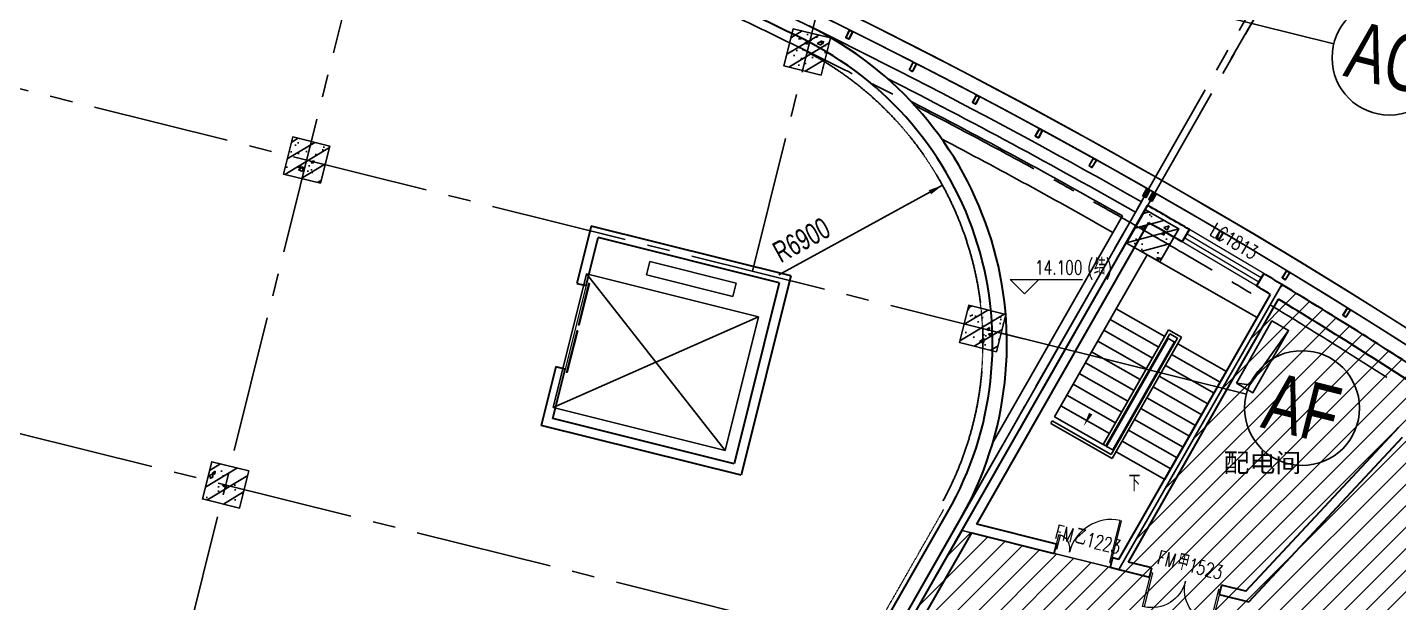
# Model space of a CAD drawing. Extents: x 138868 to 1251000, y -188972 to 132579.
# Drawn here: x 720658 to 749306, y 83426 to 95453 of the extents above; entities that cross this region are included whole.
import ezdxf
from ezdxf.enums import TextEntityAlignment as Align

# ---------------------------------------------------------------- set-up
doc = ezdxf.new("R2010")
doc.units = 0
doc.linetypes.add('CENTER2', pattern=[28.575000000000003, 19.05, -3.175, 3.175, -3.175])
doc.linetypes.add('DASHDOT', pattern=[1, 0.5, -0.25, 0, -0.25])
doc.layers.get('0').update_dxf_attribs({"color": 8})
doc.layers.get('Defpoints').update_dxf_attribs({"color": 8})
for name, color, linetype in [('#幕墙线-平面', 8, 'Continuous'), ('#文字', 8, 'Continuous'), ('#标注', 8, 'Continuous'), ('#结构边线+内凹外凸边线', 8, 'Continuous'), ('#轴线', 8, 'CENTER2'), ('A-FLOR', 8, 'Continuous'), ('A-FLOR-PIPE', 8, 'Continuous'), ('A-FLOR-UNDR', 8, 'Continuous'), ('A-Hole', 8, 'Continuous'), ('A-ROOF', 8, 'Continuous'), ('COLUMN', 8, 'Continuous'), ('CURTWALL', 8, 'Continuous'), ('DIM_SYMB', 8, 'Continuous'), ('EVTR', 8, 'Continuous'), ('STAIR', 8, 'Continuous'), ('WINDOW_TEXT', 8, 'Continuous'), ('建-填充', 8, 'Continuous'), ('数据中心轮廓线', 8, 'Continuous')]:
    doc.layers.add(name, color=color, linetype=linetype)
for name, color, linetype, lineweight in [('DIM_ELEV', 8, 'Continuous', 5), ('DOOR_FIRE', 8, 'Continuous', 13), ('DOOR_FIRE_TEXT', 8, 'Continuous', 9), ('DOTE', 8, 'DASHDOT', 5), ('PUB_TEXT', 8, 'Continuous', 5), ('WALL', 8, 'Continuous', 30), ('WINDOW', 8, 'Continuous', 13)]:
    doc.layers.add(name, color=color, linetype=linetype, lineweight=lineweight)
doc.styles.add('#文字', font='jrs.shx', dxfattribs={"width": 0.7, "bigfont": 'hztxt.shx'})
doc.styles.add('_TCH_DIM', font='SIMPLEX', dxfattribs={"bigfont": 'GBCBIG'})
doc.styles.add('_TCH_WINDOW', font='SIMPLEX', dxfattribs={"height": 3.5, "bigfont": 'GBCBIG'})
doc.styles.add('JHZX', font='jrs.shx', dxfattribs={"width": 0.6, "bigfont": 'jhz.shx'})
doc.styles.get("Standard").update_dxf_attribs({"font": 'arial.ttf'})
doc.dimstyles.new('JZBZ-300', dxfattribs={"dimscale": 300, "dimtxt": 3, "dimasz": 1.5, "dimexe": 1, "dimexo": 1, "dimgap": 0.5, "dimtad": 1, "dimdec": 0, "dimdsep": 46, "dimtxsty": 'JHZX', "dimblk1": 'ARCHTICK', "dimblk2": 'ARCHTICK', "dimsah": 1, "dimcen": 0, "dimclrd": 1, "dimclre": 1, "dimclrt": 2, "dimadec": 1, "dimazin": 2, "dimtfac": 1, "dimtdec": 0, "dimtix": 1, "dimtmove": 0, "dimatfit": 3, "dimfxl": 1, "dimtolj": 1, "dimlwd": -1, "dimlwe": -1, "dimarcsym": 1})

# ---------------------------------------------------------------- blocks, each defined once
blk = doc.blocks.new('_FZH')
at = {"layer": '建-填充', "ltscale": 300}
h = blk.add_hatch(dxfattribs=at)
h.set_pattern_fill('钢筋混凝土', color=256, scale=0.1249999999999999, angle=-90.00000000000001)
h.set_pattern_definition([(315, (-0.5000000000000284, 0.5), (0.2209708691207961, 0.2209708691207959), []), (320, (-0.5000000000000284, 0.5), (-0.07844016872824407, -0.8965752282509413), [0.09374999999999993, -1.031249999999999]), (265, (-0.5000000000000284, 0.5), (0.9402401671250143, 0.1734391670162496), [0.07499999999999994, -0.8249999999999994]), (10.45139999999998, (-0.5065366750000067, 0.4252853999999786), (0.8617994275761914, -0.7231367271425267), [0.07967523749999997, -0.8764276399999996]), (316.1842, (-0.2500000000000284, 0.5), (-0.2068987679112728, -1.334051310782055), [0.1406249999999999, -1.546874999999999]), (6.635599999999983, (-0.2672416337500465, 0.3888290687499705), (1.217647338625552, -1.168328381935879), [0.1195128599999999, -1.314641249999999]), (261.1841999999999, (-0.2500000000000284, 0.5), (1.217648251156655, -1.168327431417034), [0.1124999999999999, -1.237499999999999]), (291, (-0.3125000000000284, 0.375), (-0.5032736133316734, -0.7461338151480765), [0.09374999999999993, -1.031249999999999]), (236, (-0.3125000000000284, 0.375), (0.9064375563085658, -0.3041441649019772), [0.07499999999999994, -0.8249999999999994]), (341.4514, (-0.3544395075000182, 0.3128222087499921), (0.4031631208874401, -1.050278285726862), [0.07967523749999997, -0.8764276399999996]), (307.5, (-0.5000000000000284, 0.5), (0.4161173172891392, -0.01519981914661343), [0, -0.8149999999999995, 0, -0.8374999999999995, 0, -0.8281249999999994]), (277.5, (-0.5000000000000284, 0.5), (0.49301463985295, -0.3288369218026856), [0, -0.4774999999999997, 0, -0.7962499999999995, 0, -0.3156249999999998]), (237.5, (-0.5000000000000284, 0.7787500000000023), (-0.02819358966797485, -0.6672780452155109), [0, -0.3124999999999999, 0, -0.9749999999999995, 0, -1.293749999999999]), (227.5, (-0.5000000000000284, 0.9037500000000023), (0.1251312279153969, -0.7289827116779823), [0, -0.4062499999999997, 0, -0.6474999999999995, 0, -0.9187499999999994])])
h.paths.add_polyline_path([(-0.5000000000000284, 0.5), (-0.5000000000000284, -0.5), (0.4999999999999716, -0.5), (0.4999999999999716, 0.5)])
at = {"layer": '#结构边线+内凹外凸边线'}
blk.add_lwpolyline([(-0.5000000000000284, -0.5), (0.4999999999999716, -0.5), (0.4999999999999716, 0.5), (-0.5000000000000284, 0.5)], close=True, dxfattribs=at)
blk = doc.blocks.new('$DORLIB2D$00000127')
for points in [[(-0.5333333333328483, 0.7948983154366971), (-0.5333333333328483, 0.690405644187237)], [(-0.03333333333284827, 0.7948983154366971), (-0.5333333333328483, 0.7948983154366971)], [(-0.03333333333284827, 0.690405644187237), (-0.5333333333328483, 0.690405644187237)], [(-0.03333333333284827, 0.7948983154366971), (-0.03333333333284827, 0.690405644187237)], [(0.5333333333328483, 0.7948983154366971), (0.03333333333284827, 0.7948983154366971)], [(0.03333333333284827, 0.7948983154366971), (0.03333333333284827, 0.690405644187237)], [(0.5333333333328483, 0.690405644187237), (0.03333333333284827, 0.690405644187237)], [(0.5333333333328483, 0.7948983154366971), (0.5333333333328483, 0.690405644187237)], [(0.5, 0.4999999999999858), (-0.5, 0.4999999999999858)]]:
    blk.add_lwpolyline(points)
blk = doc.blocks.new('$DorLib2D$00000002')
for p, q in [((-0.5, -5.684341886080802e-17), (-0.5000000000000007, 0.4875)), ((-0.4750000000000007, 0.4875), (-0.5000000000000007, 0.4875)), ((-0.475, -2.842170943040401e-17), (-0.4750000000000007, 0.4875)), ((0.475, -2.842170943040401e-17), (0.4750000000000007, 0.4875)), ((0.4750000000000007, 0.4875), (0.5000000000000007, 0.4875)), ((0.5, -5.684341886080802e-17), (0.5000000000000007, 0.4875)), ((-0.5, -5.684341886080802e-17), (-0.475, -2.842170943040401e-17)), ((0.5, -5.684341886080802e-17), (0.475, -2.842170943040401e-17))]:
    blk.add_line(p, q)
for centre, start, end in [((-0.4875, -4.263256414560601e-17), 0, 88.53071641864632), ((0.4875, -4.263256414560601e-17), 91.4692835813537, 180)]:
    blk.add_arc(centre, 0.4875, start, end)
blk = doc.blocks.new('$DorLib2D$00000225')
for p, q in [((0.4750000000000032, -0.001447885298549778), (0.4750000000000032, 0.7521225008925327)), ((0.4750000000000032, 0.7521225008925327), (0.5000000000000036, 0.7521225008925363)), ((0.5000000000000036, -0.001447885298549778), (0.5000000000000036, 0.7521225008925363)), ((-0.4999999999999982, -3.552713678800501e-15), (-0.5, 0.252035990386009)), ((-0.4750000000000014, 0.252035990386009), (-0.5, 0.252035990386009)), ((-0.4749999999999996, -3.552713678800501e-15), (-0.4750000000000014, 0.252035990386009)), ((-0.4749999999999996, -3.552713678800501e-15), (-0.4999999999999947, -3.552713678800501e-15)), ((0.4750000000000032, -0.001447885298549778), (0.4999999999999929, -0.001447885298549778))]:
    blk.add_line(p, q)
for centre, radius, start, end in [((0.5046168020419071, -0.001920809357812914), 0.7546247204382253, 92.24926861260724, 179.7237749158362), ((-0.5007908120542499, 0.002572563917482285), 0.2507930763238999, 359.7898704778746, 84.09743784757413)]:
    blk.add_arc(centre, radius, start, end)
blk = doc.blocks.new('$WINLIB2D$00000001')
for points in [[(-0.4999999999999964, 0.5000000000000142), (-0.4999999999999964, -0.4999999999999858)], [(-0.4999999999999964, 0.5000000000000142), (0.5000000000000036, 0.5000000000000142)], [(0.5000000000000036, -0.4999999999999858), (0.5000000000000036, 0.5000000000000142)], [(0.5000000000000036, 0.1666666666666714), (-0.4999999999999964, 0.1666666666666714)], [(0.5000000000000036, -0.1666666666666572), (-0.4999999999999964, -0.1666666666666572)], [(-0.4999999999999964, -0.4999999999999858), (0.5000000000000036, -0.4999999999999858)]]:
    blk.add_lwpolyline(points)
blk = doc.blocks.new('*U3166')
blk.add_line((-8.960830237663566e-17, -20), (0, 0))
blk.add_circle((0, -24), 4)
at = {"style": 'JHZX', "width": 0.75}
blk.add_attdef('AXES', text='', height=4, dxfattribs=at).set_placement((0, -24), align=Align.MIDDLE_CENTER)
blk = doc.blocks.new('*U3167')
blk.add_line((20, 4.898587196589413e-16), (0, 0))
blk.add_circle((24, 0), 4)
at = {"style": 'JHZX', "width": 0.75}
blk.add_attdef('AXES', text='', height=4, dxfattribs=at).set_placement((23.99999999999997, 0), align=Align.MIDDLE_CENTER)
blk = doc.blocks.new('_ARCHTICK')
at = {"color": 0, "linetype": 'ByBlock', "const_width": 0.15}
blk.add_lwpolyline([(-0.5, -0.5), (0.5, 0.5)], dxfattribs=at)
blk = doc.blocks.new('*D3303')
at = {"layer": '#标注', "ltscale": 300, "transparency": 16777216}
for p, q in [((619690.8966844854, 99692.36909648812), (618493.7441984474, 101943.8854600347)), ((772030.3676290057, 79636.49725693118), (773769.463448728, 81501.44919732271))]:
    blk.add_line(p, q, dxfattribs=at)
blk.add_arc((681801.9844985382, -17121.59754685307), 134550.0001244253, 46.99999999366518, 117.9999999999996, dxfattribs=at)
at = {"layer": 'Defpoints', "color": 0, "ltscale": 300, "transparency": 16777216}
for p in [(726346.5674255104, 109840.9271025289), (619831.7381533211, 99427.48481863046), (771825.7681209628, 79417.09114646805), (681801.9844985382, -17121.59754685307)]:
    blk.add_point(p, dxfattribs=at)
at = {"layer": '#标注', "ltscale": 300, "transparency": 16777216, "xscale": 450, "yscale": 450, "zscale": 450}
for p, rotation in [((618634.5856672832, 101679.001182177), 207.9999999999996), ((773564.8639406849, 81282.0430868596), 316.9999999936652)]:
    blk.add_blockref('_ARCHTICK', p, dxfattribs=dict(at, rotation=rotation))
at = {"layer": '#标注', "ltscale": 300, "transparency": 16777216, "insert": (699442.5994007268, 116872.1755902029), "char_height": 900, "attachment_point": 5, "rotation": 352.4999999968324, "style": 'JHZX'}
blk.add_mtext('\\A1;71°', dxfattribs=at)
blk = doc.blocks.new('*D3304')
at = {"layer": '#标注', "ltscale": 300, "transparency": 16777216}
for p, q in [((747351.1665590552, 97798.35182484536), (748020.0357641212, 98971.00437009742)), ((772030.3676290058, 79636.49725693109), (772951.0654165562, 80623.82475547021))]:
    blk.add_line(p, q, dxfattribs=at)
blk.add_arc((681801.9844985381, -17121.59754685324), 133350.0001244256, 46.99999999366514, 60.29999991711373, dxfattribs=at)
at = {"layer": 'Defpoints', "color": 0, "ltscale": 300, "transparency": 16777216}
for p in [(747202.5289581486, 97537.762370729), (764935.6845109796, 87142.54036942992), (771825.7681209629, 79417.09114646801), (681801.9844985381, -17121.59754685324)]:
    blk.add_point(p, dxfattribs=at)
at = {"layer": '#标注', "ltscale": 300, "transparency": 16777216, "xscale": 450, "yscale": 450, "zscale": 450}
for p, rotation in [((747871.3981632144, 98710.414915981), 150.2999999171138), ((772746.4659085132, 80404.41864500713), 316.9999999936651)]:
    blk.add_blockref('_ARCHTICK', p, dxfattribs=dict(at, rotation=rotation))
at = {"layer": '#标注', "ltscale": 300, "transparency": 16777216, "insert": (761196.32746777, 90763.25235255389), "char_height": 900, "attachment_point": 5, "rotation": 323.64999995538943, "style": 'JHZX'}
blk.add_mtext('\\A1;13.3°', dxfattribs=at)
blk = doc.blocks.new('*D3305')
at = {"layer": '#标注', "ltscale": 300, "transparency": 16777216}
for p, q in [((713808.2513159963, 111248.5271582599), (714134.8458755375, 112558.4263906635)), ((747351.1665590551, 97798.35182484557), (748020.0357641212, 98971.0043700982))]:
    blk.add_line(p, q, dxfattribs=at)
blk.add_arc((681801.9844985381, -17121.59754685304), 133350.0001244262, 60.29999991711374, 75.99999999999899, dxfattribs=at)
at = {"layer": 'Defpoints', "color": 0, "ltscale": 300, "transparency": 16777216}
for p in [(713735.6747473164, 110957.4384403771), (737030.7245299306, 104253.8893017249), (747202.5289581484, 97537.76237072906), (681801.9844985381, -17121.59754685304)]:
    blk.add_point(p, dxfattribs=at)
at = {"layer": '#标注', "ltscale": 300, "transparency": 16777216, "xscale": 450, "yscale": 450, "zscale": 450}
for p, rotation in [((714062.2693068574, 112267.3376727807), 165.999999999999), ((747871.3981632147, 98710.41491598173), 330.2999999171137)]:
    blk.add_blockref('_ARCHTICK', p, dxfattribs=dict(at, rotation=rotation))
at = {"layer": '#标注', "ltscale": 300, "transparency": 16777216, "insert": (731655.221141472, 107205.6212330963), "char_height": 900, "attachment_point": 5, "rotation": 338.1499999585564, "style": 'JHZX'}
blk.add_mtext('\\A1;15.7°', dxfattribs=at)
blk = doc.blocks.new('LZ')
at = {"layer": '#幕墙线-平面', "ltscale": 250}
for points in [[(-32.49999999988358, -9.730402962304652e-05, -0.414213562373095), (-40.00002245465294, 7.499880241084611), (-40.00051645992789, 172.4998802403279, -0.414213562373095), (-32.50053891458083, 179.9999026951264), (32.49946108506992, 180.0000973032147, -0.414213562373095), (39.99948353983928, 172.5001197580132), (39.9999775448814, 7.500119758740766, -0.4142135623730949), (32.49999999976717, 9.730400051921606e-05)], [(-32.50001796381548, 5.999902695941273, -0.4142135623730951), (-34.00002245488577, 7.499898204987403), (-34.00051645981148, 172.4998982042016, -0.4142135623730951), (-32.50052095076535, 173.9999026951555), (32.49947904876899, 174.0000973032147, -0.4142135623730951), (33.99948353983928, 172.5001017941977), (33.9999775448814, 7.500101794925286, -0.4142135623730951), (32.49998203583527, 6.000097303971415)]]:
    blk.add_lwpolyline(points, format="xyb", close=True, dxfattribs=at)

msp = doc.modelspace()

# ---------------------------------------------------------------- hatches: boundary and pattern name
at = {"layer": 'A-FLOR'}
h = msp.add_hatch(dxfattribs=at)
h.set_pattern_fill('ANSI31', color=256, scale=200)
h.set_pattern_definition([(45, (-500109.0009430819, 138019.6707181165), (-224.5064030267288, 224.5064030267288), [])])
edge = h.paths.add_edge_path()
edge.add_line((761157.8464516224, 67977.1487962727), (748724.8350434597, 79571.11950040856))
edge.add_line((748724.8350434597, 79571.11950040859), (748412.5514262556, 80409.25966913954))
edge.add_line((748412.5514262556, 80409.25966913952), (738951.7337947581, 82769.82898103111))
edge.add_line((738951.7337947581, 82769.82898103114), (740186.920700313, 84935.34184771168))
edge.add_line((740186.920700313, 84935.34184771165), (743462.5912223724, 84118.62545847832))
edge.add_line((743462.5912223724, 84118.62545847829), (746865.3634684649, 90078.76827646565))
edge.add_arc((681801.9879502554, -17121.5915902339), 125399.9999576293, 50.59548449255101, 58.74507817714522, ccw=False)
edge.add_arc((756707.3743901721, 74055.06700388511), 7399.999999570904, -43.00000000153159, 50.595484497781115, ccw=False)
edge.add_line((762119.3917817052, 69008.2791395706), (761157.8464516224, 67977.1487962727))

# ---------------------------------------------------------------- linework, layer by layer
at = {"layer": '#幕墙线-平面', "ltscale": 500}
msp.add_lwpolyline([(761785.7021367899, 80236.5293820416, 0.2860734634963688), (629644.3737756824, 97576.19508340204, 0.4324632496480859), (625892.3873621356, 86538.02304446994), (640625.2731387625, 58829.49485344224, 0.3897332674103929), (650836.5475836173, 55230.53932774154, -0.2739152575343032), (730366.7564053333, 44807.01384322852, 0.3893999561442285), (741154.2845651149, 45646.18442381307), (762558.2004719381, 68599.07411428931, 0.4327152502695922)], format="xyb", close=True, dxfattribs=at)
at = {"layer": '#幕墙线-平面'}
msp.add_lwpolyline([(761595.2647135956, 80004.72431771568, 0.2860734634963688), (629768.5585628725, 97303.10510073969, 0.432463249648085), (626157.271639935, 86678.86451341532), (640890.1574166203, 58970.33632227796, 0.3897332674103919), (650718.5090697638, 55506.34162876027, -0.2739152575343032), (730551.8826010458, 45043.08224785113, 0.3893999561442295), (740934.8784545397, 45850.78393173584), (762338.7943614523, 68803.67362230801, 0.4327152502695888), (761595.2647205242, 80004.72431202367)], format="xyb", dxfattribs=at)
at = {"layer": '#标注', "ltscale": 300}
msp.add_lwpolyline([(736355.5769397984, 90280.44270346424), (739514.4798088362, 92007.09630624182), (739777.7217145895, 92150.98410647328)], dxfattribs=at)
msp.add_lwpolyline([(739514.4798088362, 92007.09630624182, 99, 0, 0), (739777.7217145895, 92150.98410647328, 0, 0, 0)], format="xyseb", dxfattribs=at)
at = {"layer": '#轴线', "ltscale": 150}
for p, q in [((741468.4455689988, 88944.3922311911), (690886.151725139, 101555.9745345077)), ((716682.5542938132, 53332.82628944836), (728585.111561138, 101071.3760375545)), ((735807.3261740925, 90355.86782377999), (737899.9505650073, 98748.92583191395)), ((716245.3693168105, 43264.08391604212), (747202.5291539673, 97537.76253941789)), ((716375.7442229469, 43189.90568447707), (747332.8238810254, 97463.44373896456)), ((748212.8874651808, 80048.5183661987), (689192.6984016527, 94763.9042328361))]:
    msp.add_line(p, q, dxfattribs=at)
for centre, radius, start, end in [((681801.9845202183, -17121.59760284243), 124899.9999998406, 45.62366798156813, 118.9562780656252), ((733723.1578822667, 88841.56470114941), 6900.000000000402, 331.5459248175304, 62.1141738340235)]:
    msp.add_arc(centre, radius, start, end, dxfattribs=at)
at = {"layer": 'A-FLOR'}
msp.add_lwpolyline([(761157.8464516224, 67977.1487962727), (748724.8350434597, 79571.11950040859), (748412.5514262556, 80409.25966913952), (738951.7337947581, 82769.82898103114), (740186.920700313, 84935.34184771165), (743462.5912223724, 84118.62545847829), (746865.3634684649, 90078.76827646565, -0.03557430603798652), (761404.8308287722, 79772.92525685922, -0.4327152502976945), (762119.3917817052, 69008.2791395706), (761157.8464516224, 67977.1487962727)], format="xyb", close=True, dxfattribs=at)
at = {"layer": 'A-FLOR-PIPE'}
msp.add_arc((681801.9878143028, -17121.59167736035), 124550.0000077539, 60.391709978709, 62.26798473997242, dxfattribs=at)
at = {"layer": 'A-FLOR-UNDR'}
msp.add_arc((681801.9878143028, -17121.59167736035), 125400.0000077539, 60.3000000064706, 65.25080614354152, dxfattribs=at)
at = {"layer": 'A-Hole'}
msp.add_lwpolyline([(745916.6751680567, 88012.45767843525), (746659.8631705763, 89315.40495016647), (747007.3157763712, 89117.22148282791), (746264.1277738519, 87814.27421109739)], close=True, dxfattribs=at)
msp.add_lwpolyline([(745916.6751680567, 88012.45767843525), (746195.4038961644, 87977.94804266968), (747007.3157763712, 89117.22148282791)], dxfattribs=at)
at = {"layer": 'A-ROOF'}
for p, q in [((743932.5048394671, 91804.80023998144), (721091.8549582765, 51760.87818210642)), ((740823.9480745276, 86758.58643784543), (743535.7428306655, 91512.86875540222))]:
    msp.add_line(p, q, dxfattribs=at)
for radius, start, end in [(125150.0000077539, 60.3000000064706, 62.99625165115096), (124950.0000077539, 60.391709978709, 62.69638938339458)]:
    msp.add_arc((681801.9878143028, -17121.59167736035), radius, start, end, dxfattribs=at)
at = {"layer": 'CURTWALL'}
msp.add_lwpolyline([(627737.8805416012, 96357.75140379427, -0.2908992325011202), (761595.2648710769, 80004.72431165114, -0.4327152502716877), (762338.7945111117, 68803.6736218388), (740934.8786046377, 45850.78393173695, -0.3893999561661724), (730551.8827509871, 45043.08224797505, 0.2739152575397938), (650718.5092216709, 55506.34162953566, -0.3897332673818215), (640890.1575669281, 58970.33632188418), (626157.271790033, 86678.86451341637, -0.432463249619753), (629768.5587127474, 97303.10510063928, -0.08556401828085222), (671084.7853147958, 108120.6941065352)], format="xyb", dxfattribs=at)
at = {"layer": 'DIM_ELEV'}
for p, q in [((741488.4839588897, 89879.15753733722), (741188.4839588897, 90179.15753733722)), ((741188.4839588897, 90179.15753733722), (742701.505844376, 90179.15753733722)), ((741488.4839588897, 89879.15753733722), (741788.4839588897, 90179.15753733722))]:
    msp.add_line(p, q, dxfattribs=at)
at = {"layer": 'DIM_SYMB', "elevation": -1682.692307692308}
msp.add_lwpolyline([(743812.8647372362, 86196.01087819616, 0, 0, 0), (745487.515036236, 89131.98539716937, 0, 0, 0), (744271.4309159513, 89825.62753284973, 0, 0, 0), (742725.5998707206, 87115.49720764376, 0, 80.00000000000001, 0), (742874.2374712236, 87376.08666199044, 0, 0, 0)], format="xyseb", dxfattribs=at)
at = {"layer": 'DOTE'}
msp.add_line((724323.8719443623, 58234.53989071189), (739803.5816280297, 85373.35998889833), dxfattribs=at)
msp.add_arc((733723.1610266194, 88841.5706673243), 6900.000000000402, 331.5459248265727, 63.88022390729716, dxfattribs=at)
at = {"layer": 'EVTR'}
for p, q in [((733661.971938794, 90555.81549654453), (733593.0241985461, 90279.2812145559)), ((735466.7219896666, 90105.8407707159), (733661.971938794, 90555.81549654453)), ((732340.3156722463, 90297.89164520608), (731643.5806128988, 87503.43995353353)), ((735930.4098594612, 89402.78063146229), (732340.3156722463, 90297.89164520608)), ((732340.3156722463, 90297.89164520608), (735233.6748001133, 86608.3289397895)), ((733593.0241985461, 90279.2812145559), (735397.7742494182, 89829.3064887274)), ((735397.7742494182, 89829.3064887274), (735466.7219896666, 90105.8407707159)), ((731643.5806128988, 87503.43995353353), (735930.4098594612, 89402.78063146229)), ((735233.6748001133, 86608.3289397895), (735930.4098594612, 89402.78063146229)), ((735233.6748001142, 86608.32893978962), (731643.5806128988, 87503.43995353353))]:
    msp.add_line(p, q, dxfattribs=at)
at = {"layer": 'STAIR'}
for p, q in [((744050.5843538186, 90699.89968498214), (743406.4880849724, 89570.67871614633)), ((746352.4578672147, 89386.93421387282), (744050.5843538186, 90699.89968498214)), ((742118.2955472802, 87312.23677847459), (743406.4880849724, 89570.67871614627)), ((743406.4880849724, 89570.67871614627), (744422.7869569254, 88990.9920741843)), ((743406.4880849724, 89570.67871614633), (744422.786956925, 88990.9920741836)), ((745708.3615983687, 88257.71324503695), (746352.4578672147, 89386.93421387282)), ((743134.5944192326, 86732.55013651313), (744502.060343866, 89129.97311651363)), ((743148.8495774339, 89118.99032861198), (744165.1484493869, 88539.30368665)), ((743277.6688312031, 89344.83452237915), (744293.9677031562, 88765.14788041724)), ((744502.060343866, 89129.97311651363), (744771.3361133591, 88976.38092932658)), ((743020.0303236647, 88893.1461348448), (744036.3291956177, 88313.45949288283)), ((743186.7123101018, 86702.82261641254), (744524.4507146347, 89048.12770554371)), ((743204.0849403916, 86692.91344304569), (744492.2774780837, 88951.35538071737)), ((744689.4907023867, 88953.99055855907), (743302.2064310198, 86521.82231797843)), ((744771.3361133591, 88976.38092932658), (743324.5968017909, 86439.97690700722)), ((744622.5722052574, 88877.03658046591), (743334.3796675652, 86618.59464279417)), ((744474.9048477942, 88961.26455408422), (744492.2774780837, 88951.35538071737)), ((744474.9048477937, 88961.2645540834), (744639.9448355474, 88867.12740709743)), ((744524.4507146347, 89048.12770554371), (744689.4907023867, 88953.99055855907)), ((744639.944835548, 88867.12740709836), (744622.5722052574, 88877.03658046591)), ((745708.3615983687, 88257.71324503695), (744692.062726418, 88837.3998869973)), ((744692.0627264176, 88837.39988699637), (745708.3615983687, 88257.71324503695)), ((742891.2110698954, 88667.30194107763), (743907.5099418485, 88087.61529911571)), ((744346.0855940247, 88735.42036031699), (744363.4582243145, 88725.5111869502)), ((744511.1255817788, 88641.28321333119), (744493.7529514881, 88651.19238669873)), ((745579.5423445995, 88031.86905126984), (744563.2434726488, 88611.55569323007)), ((742762.3918161262, 88441.45774731046), (743778.6906880778, 87861.77110534604)), ((744088.4470864863, 88283.7319727827), (744105.819716776, 88273.82279941585)), ((744217.2663402557, 88509.57616654987), (744234.6389705453, 88499.66699318303)), ((744382.3063280096, 88415.43901956402), (744364.9336977189, 88425.34819293156)), ((745708.3615983687, 88257.71324503695), (744420.1690606766, 85999.27130736533)), ((745450.7230908303, 87806.02485750266), (744434.4242188798, 88385.71149946295)), ((742504.7533085879, 87989.76935977611), (743521.0521805407, 87410.08271781425)), ((742633.5725623572, 88215.61355354328), (743649.87143431, 87635.92691158137)), ((743959.627832717, 88057.88777901552), (743977.0004630068, 88047.97860564868)), ((744124.6678204711, 87963.75063202961), (744107.2951901804, 87973.65980539721)), ((744253.4870742403, 88189.59482579684), (744236.1144439497, 88199.50399916439)), ((745321.903837061, 87580.18066373549), (744305.6049651105, 88159.86730569572)), ((742375.9340548187, 87763.92516600894), (743392.2329267715, 87184.23852404708)), ((743830.8085789464, 87832.0435852459), (743848.1812092378, 87822.1344118815)), ((743995.8485667021, 87737.90643826243), (743978.4759364114, 87747.81561163004)), ((745064.2653295228, 87128.49227620114), (744047.9664575721, 87708.17891816149)), ((745193.0845832918, 87354.33646996832), (744176.7857113413, 87934.0231119286)), ((742247.1148010495, 87538.08097224176), (743263.4136730023, 86958.39433027984)), ((743573.1700714093, 87380.35519771406), (743590.5427016993, 87370.44602434715)), ((743701.9893251786, 87606.19939148118), (743719.3619554685, 87596.29021811433)), ((743867.0293129329, 87512.06224449532), (743849.6566826422, 87521.97141786286)), ((744935.4460757535, 86902.64808243397), (743919.1472038028, 87482.33472439426)), ((742039.0221603455, 87173.25573615631), (742068.7496804462, 87225.37362702569)), ((743324.5968017909, 86439.97690700722), (742039.0221603455, 87173.25573615631)), ((743302.2064310198, 86521.82231797843), (742068.7496804462, 87225.37362702569)), ((742118.2955472802, 87312.23677847459), (743134.594419233, 86732.55013651279)), ((743444.3508176401, 87154.51100394694), (743461.7234479301, 87144.60183058004)), ((743738.2100591636, 87286.21805072814), (743720.8374288729, 87296.12722409569)), ((744806.6268219843, 86676.8038886668), (743790.3279500336, 87256.49053062708)), ((743315.5315638708, 86928.66681017977), (743332.9041941608, 86918.75763681286)), ((743480.5715516252, 86834.52966319374), (743463.1989213345, 86844.43883656134)), ((744548.9883144458, 86225.11550113244), (743532.6894424951, 86804.80214309273)), ((743609.3908053944, 87060.37385696097), (743592.0181751037, 87070.28303032852)), ((744677.8075682151, 86450.95969489962), (743661.5086962644, 87030.64633685985)), ((743134.594419233, 86732.55013651279), (743186.7123101016, 86702.8226164126)), ((743134.5944192326, 86732.55013651313), (743186.7123101018, 86702.82261641254)), ((743186.7123101016, 86702.8226164126), (743204.0849403916, 86692.91344304569)), ((743204.0849403916, 86692.91344304569), (743334.3796675652, 86618.59464279417)), ((743351.7522978559, 86608.68546942656), (743334.3796675652, 86618.59464279417)), ((744420.1690606766, 85999.27130736533), (743403.8701887259, 86578.9579493255))]:
    msp.add_line(p, q, dxfattribs=at)
at = {"layer": 'WALL'}
for p, q in [((740252.3131889312, 85049.98748282064), (744062.7552388348, 91730.40355005523)), ((732435.4834838405, 91299.62420597713), (732136.709930873, 90101.30893629027)), ((736607.755222393, 90259.36002608616), (732435.4834838405, 91299.62420597713)), ((740491.4321792838, 85065.541334685), (744087.6458091103, 91370.37499945873)), ((744786.9128527557, 90965.91566400003), (744939.820644286, 91224.0316350853)), ((732330.769076128, 90052.9245571706), (732581.1582499752, 91057.18068160274)), ((736365.311698019, 90113.68525995105), (732581.1582499752, 91057.18068160274)), ((736607.755222393, 90259.36002608616), (735567.4910713218, 86087.08840311656)), ((746488.4764881176, 90306.60857162619), (746335.5686965873, 90048.4926005411)), ((732136.709930873, 90101.30893629027), (732330.769076128, 90052.9245571706)), ((736365.311698019, 90113.68525995105), (735421.8163051875, 86329.53192749096)), ((743464.7333006118, 84324.21410425782), (746628.7827272739, 89871.38326483656)), ((743666.3130336592, 84273.95463200548), (746799.8148933917, 89767.56820657785)), ((731701.2505187967, 88354.77662900294), (731395.2193327677, 87127.35258300771)), ((731637.6628571416, 87273.02734914288), (731895.3096640515, 88306.39224988321)), ((731895.3096640515, 88306.39224988321), (731701.2505187967, 88354.77662900294)), ((735567.4910713218, 86087.08840311656), (731395.2193327677, 87127.35258300771)), ((735421.8163051875, 86329.53192749096), (731637.6628571416, 87273.02734914288)), ((746114.6233270555, 83663.52231621672), (749311.2632544206, 87091.49895153887)), ((746180.548520338, 83440.9625935675), (749389.3341587372, 86881.96390936401)), ((738498.182677703, 82882.91881577199), (739890.4447800654, 85323.81412011146)), ((738646.1543601272, 82536.84124290972), (740151.0342344115, 85175.17651960754)), ((738797.3392471808, 82499.14661696233), (740252.3131889312, 85049.98748282064)), ((739153.3168973697, 82719.57550918852), (740388.5002345222, 84885.08242503338)), ((740388.5002345222, 84885.08242503338), (742113.1155031489, 84455.0875444361)), ((742161.4998822671, 84649.14668968809), (740491.4321792838, 85065.541334685)), ((742113.1155031489, 84455.0875444361), (742161.4998822671, 84649.14668968809)), ((743325.8547537988, 84358.84041497024), (743277.4703746804, 84164.7812697179)), ((743464.7333006118, 84324.21410425782), (743325.8547537988, 84358.84041497024)), ((744152.4866799526, 84152.73792773898), (743666.3130336592, 84273.95463200548)), ((743277.4703746804, 84164.7812697179), (743489.8650051942, 84111.8253406774)), ((743489.8650051942, 84111.8253406774), (744104.1023008334, 83958.67878248595)), ((744104.1023008334, 83958.67878248595), (744152.4866799526, 84152.73792773898)), ((745607.9302693673, 83789.85508434178), (745559.5458902481, 83595.79593908851)), ((746114.6233270555, 83663.52231621672), (745607.9302693673, 83789.85508434178)), ((745559.5458902481, 83595.79593908851), (746180.548520338, 83440.9625935675))]:
    msp.add_line(p, q, dxfattribs=at)
for centre, radius, start, end in [((681801.9819786185, -17121.60049684066), 125100.0000001008, 63.88972687149522, 65.73119750240286), ((733723.1610259828, 88841.57066606864), 7400.000001408127, 330.3000000064706, 63.79600612339983), ((733723.1610259828, 88841.57066606864), 7100.000001408145, 330.3000000064706, 63.79404777741078), ((681801.9879888636, -17121.59152147418), 125399.9998788171, 59.7687348533243, 60.23146435327686), ((681801.9879888641, -17121.59152148274), 125099.9998788244, 59.76972100379508, 60.13969984650196), ((681801.9879888895, -17121.59152148565), 125399.9998788135, 58.74507817997775, 58.94630033814731), ((681801.9879888508, -17121.5915214743), 125099.9998788243, 58.78842516348585, 58.94531417908643), ((681801.9879888583, -17121.59152151691), 125399.9998788565, 56.92659037157443, 58.74507817997775), ((681801.9879888585, -17121.5915215268), 125099.9998788644, 56.9891229684039, 58.69679133566014)]:
    msp.add_arc(centre, radius, start, end, dxfattribs=at)
at = {"layer": '数据中心轮廓线'}
msp.add_lwpolyline([(730479.0830271428, 99096.04338143015, -0.07290207561949928), (761785.7022942887, 80236.5293759625, -0.4327152502716894), (762558.2006215975, 68599.07411381998), (741154.2847151235, 45646.18442371814, -0.3893999561661833), (730366.7565552695, 44807.0138433564, 0.2739152575397931), (650836.5477355584, 55230.53932853136, -0.3897332673818137), (640625.2732890719, 58829.49485304602), (625892.3875121754, 86538.02304458065, -0.4324632496197498), (629644.3739254791, 97576.19508326618, -0.007535907028696463), (633124.8860636128, 99096.0433813986)], format="xyb", dxfattribs=at)

# ---------------------------------------------------------------- block references
at = {"layer": '#幕墙线-平面'}
for p, rotation in [((737869.6341231226, 95381.32966640004), 153.5098886561807), ((739199.2308811012, 94708.83694125916), 152.8307257000757), ((740520.7629337071, 94020.63127515727), 152.1515633669731), ((741834.0446076696, 93316.80938735273), 151.4724010338704), ((742961.0767080074, 92697.11567212985), 149.4349140345623), ((745611.9796149037, 91178.29773575685), 149.4349140345623), ((747000.9949531022, 90347.37007081433), 148.7557517014596), ((748270.2809505959, 89566.99384008622), 148.0765893683569)]:
    msp.add_blockref('LZ', p, dxfattribs=dict(at, rotation=rotation))
at = {"layer": '#幕墙线-平面', "ltscale": 300, "rotation": 150.5704715274969}
for p in [(744081.0615389813, 92065.93199831166), (744211.3015706642, 91991.54161945451)]:
    msp.add_blockref('LZ', p, dxfattribs=at)
at = {"layer": '#标注'}
ref = msp.add_blockref('*U3166', (745811.3455627311, 94799.69468842592), dxfattribs=dict(at, xscale=-300.0000000000002, yscale=300.0000000000002, zscale=300.0000000000001, rotation=150.2825580386363))
ref.add_attrib('AXES', 'B1', dxfattribs={"layer": '0', "height": 1200.000000000001, "rotation": 330.2825580386362, "style": 'JHZX', "width": 0.75}).set_placement((749380.5516953571, 101052.7553456422), align=Align.MIDDLE_CENTER)
at = {"layer": '#标注', "xscale": 300, "yscale": 300, "rotation": 345.9999999999856}
for p, values in [((742130.6010092446, 96560.43123929627), {'AXES': 'AG'}), ((740304.0906974673, 89234.69850591267), {'AXES': 'AF'}), ((738610.6373739806, 82442.6282042393), {'AXES': 'AE'})]:
    msp.add_blockref('*U3167', p, dxfattribs=at).add_auto_attribs(values)
at = {"layer": 'COLUMN'}
for p, xscale, yscale, zscale, rotation in [((736950.3649869186, 94940.34610037087), 799.9999999999869, 799.9999999999869, 799.9999999999869, 76.0000000000087), ((726492.4871702222, 92678.31802942039), 799.9999999999869, 799.9999999999869, 799.9999999999869, 76.0000000000087), ((744167.8176141998, 91093.52547361975), 799.999999999602, 799.999999999602, 799.999999999602, 60.30000000567606), ((740615.946072119, 89156.94378433656), 799.9999999999869, 799.9999999999869, 799.9999999999869, 76.0000000000087), ((724799.0339010244, 85886.24794548849), 800.0000000004951, 800.0000000004951, 800.0000000004951, 76.00000000000057)]:
    msp.add_blockref('_FZH', p, dxfattribs=dict(at, xscale=xscale, yscale=yscale, zscale=zscale, rotation=rotation))
at = {"layer": 'DOOR_FIRE', "zscale": 200}
for name, p, xscale, yscale, rotation in [('$DorLib2D$00000225', (742719.4851284726, 84406.96397970465), 1200, 1200, 346.000000000089), ('$DorLib2D$00000002', (744856.0162850996, 83874.26693341415), -1500, 1500, 166.0000000000892)]:
    msp.add_blockref(name, p, dxfattribs=dict(at, xscale=xscale, yscale=yscale, rotation=rotation))
at = {"layer": 'WINDOW'}
ref = msp.add_blockref('$WINLIB2D$00000001', (745637.6946728006, 90636.26212180348), dxfattribs=dict(at, xscale=-1800, yscale=299.9999999999999, zscale=1800, rotation=329.3575175945033))
ref.add_attrib('A', 'LC1813', (745338.1698511825, 91129.76686709496), dxfattribs={"layer": 'WINDOW_TEXT', "height": 297.5, "rotation": 329.3575175945033, "style": '_TCH_WINDOW', "width": 0.7058823529411765})
at = {"layer": 'WINDOW', "xscale": -1800, "yscale": 200, "zscale": -1800, "rotation": 256.0000000000198}
msp.add_blockref('$DORLIB2D$00000127', (732016.009797463, 89203.85059308488), dxfattribs=at)

# ---------------------------------------------------------------- texts
at = {"layer": '#文字', "ltscale": 300, "style": '#文字', "width": 0.7}
msp.add_text('R6900', height=446.25, rotation=28.66097838600064, dxfattribs=at).set_placement((736396.368718779, 90518.55805658665))
at = {"layer": 'DOOR_FIRE_TEXT', "style": '_TCH_WINDOW', "width": 0.7058823529411765}
for s, rotation, p in [('FM', 346.0000000000891, (742106.4639660285, 84770.96793301177)), ('1223', 346.0000000000891, (742752.4331846496, 84609.9097178359)), ('FM', 346.0000000000893, (744242.9951226558, 84238.27088672161)), ('1523', 346.0000000000893, (744888.9643412768, 84077.21267154574))]:
    msp.add_text(s, height=297.5, rotation=rotation, dxfattribs=at).set_placement(p)
at = {"layer": 'DOOR_FIRE_TEXT', "style": '_TCH_WINDOW'}
for s, rotation, p in [('乙', 346.0000000000891, (742513.9881710645, 84669.3607368606)), ('甲', 346.0000000000893, (744650.5193276918, 84136.66369057045))]:
    msp.add_text(s, height=337.5886524822695, rotation=rotation, dxfattribs=at).set_placement(p)
at = {"layer": 'PUB_TEXT', "style": '_TCH_DIM', "width": 0.7058823529411765}
for s, p in [('14.100', (741711.505844376, 90284.15753733722)), ('(', (742801.505844376, 90284.15753733722)), (')', (743187.250525227, 90284.15753733722))]:
    msp.add_text(s, height=297.5, dxfattribs=at).set_placement(p)
at = {"layer": 'PUB_TEXT', "style": '_TCH_DIM'}
for s, p in [('结', (742941.505844376, 90284.15753733722)), ('下', (743665.8947685494, 85754.80456917483))]:
    msp.add_text(s, height=337.5886524822695, dxfattribs=at).set_placement(p)
at = {"layer": 'PUB_TEXT'}
msp.add_text('配电间', height=396.5189873417722, dxfattribs=at).set_placement((745651.5141007539, 86153.05636066495))

# ---------------------------------------------------------------- dimensions: what is measured, and where the dimension line sits
at = {"layer": '#标注', "ltscale": 300}
for base, center, p1, p2, picture, middle in [((726346.5674255104, 109840.9271025289), (681801.9844985381, -17121.59754685307), (771825.7681209627, 79417.09114646801), (619831.738153321, 99427.48481863044), '*D3303', (699442.599400727, 116872.175590203)), ((737030.7245299306, 104253.8893017249), (681801.9844985381, -17121.59754685307), (747202.5289581483, 97537.76237072906), (713735.6747473164, 110957.4384403771), '*D3305', (731655.221141472, 107205.6212330963)), ((764935.6845109796, 87142.54036942992), (681801.9844985381, -17121.59754685318), (771825.7681209629, 79417.09114646801), (747202.5289581486, 97537.76237072906), '*D3304', (761196.3274677699, 90763.25235255389))]:
    dim = msp.add_angular_dim_3p(base=base, center=center, p1=p1, p2=p2, dimstyle='JZBZ-300', override={"dimclrd": 256, "dimclre": 256, "dimclrt": 256}, dxfattribs=at)
    dim.commit()
    dim.dimension.update_dxf_attribs({"geometry": picture, "text_midpoint": middle})

doc.saveas('drawing.dxf')
